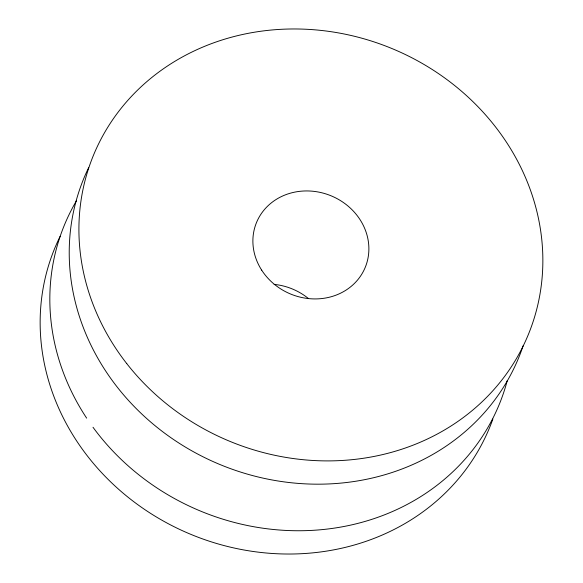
<?xml version="1.0" encoding="UTF-8"?>
<svg xmlns="http://www.w3.org/2000/svg" width="583" height="583" viewBox="0 0 583 583"><rect width="100%" height="100%" fill="white"/><g stroke="black" fill="none" stroke-linecap="round" stroke-linejoin="round"><path stroke-width="0.87" d="M492.875 419.039A235.189 212.46 22.6 0 1 189.264 533.7A235.189 212.46 22.6 0 1 60.144 236.348M274.097 284.38A58.796 53.111 22.6 0 1 308.4 298.496M507.305 380.451A235.189 212.46 22.6 0 1 325.977 529.211A235.189 212.46 22.6 0 1 93.003 427.266M86.648 418.135A235.189 212.46 22.6 0 1 76.599 200.567M523.14 345.763A235.189 212.46 22.6 0 1 220.84 464.891A235.189 212.46 22.6 0 1 88.66 167.634M126.759 363.603A235.189 212.46 22.6 0 0 525.145 341.864A235.189 212.46 22.6 0 0 280.751 29.332A235.189 212.46 22.6 0 0 126.759 363.603M261.687 270.148A58.796 53.111 22.6 0 0 362.079 273.667A58.796 53.111 22.6 0 0 308.881 190.976A58.796 53.111 22.6 0 0 261.687 270.148"/></g></svg>
